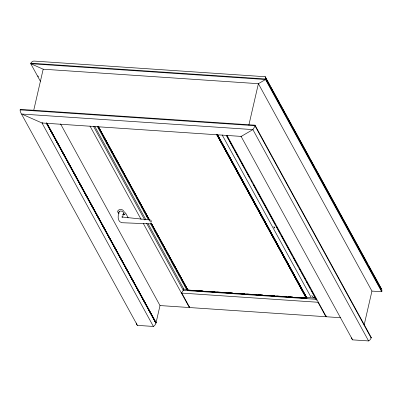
<?xml version="1.0" encoding="UTF-8"?>
<svg xmlns="http://www.w3.org/2000/svg" width="402" height="402" viewBox="0 0 402 402"><rect width="100%" height="100%" fill="white"/><g stroke="black" fill="none" stroke-linecap="round" stroke-linejoin="round"><path stroke-width="0.6" d="M240.949 136.132L352.594 339.861L368.584 340.936A4.769 4.04 -28.7 0 0 371.046 338.102L371.217 337.404L255.029 125.183L20.261 109.374L20.125 110.841L20.844 112.856L137.404 325.369L153.393 326.449A5.668 4.804 -28.7 0 0 155.916 323.258L155.74 322.896L156.087 322.595L160.006 305.555L60.551 123.901M122.545 217.437L123.525 213.181C123.69 211.236 120.233 210.447 119.419 211.467M187.734 289.721L187.679 290.113L191.322 290.36M186.362 288.792L186.503 289.234L187.498 289.108M150.956 223.035L187.97 290.259L306.264 298.224L216.562 134.273M150.036 221.618C150.333 222.406 150.725 221.718 150.021 221.628M381.408 288.747L265.225 76.727L33.884 61.064L32.693 61.335L31.271 62.41L30.763 63.712L40.396 81.304M33.662 110.595L43.185 69.199L30.763 63.712L265.536 79.521L381.724 291.741L371.94 291.083L258.391 83.691L43.185 69.199M119.399 211.326C117.801 214.593 116.957 221.597 121.776 222.713L150.901 223.889M160.006 305.555L189.352 307.535L189.548 306.681M248.868 125.087L258.391 83.691L265.536 79.521L265.486 77.013M255.029 125.183L254.27 127.394L252.883 129.6L241.21 136.409L42.004 122.992L21.698 114.032L252.883 129.6L368.584 340.936M181.82 293.093L189.744 307.56L325.911 316.731L326.107 315.877M364.096 325.183L371.94 291.093M371.217 337.404L371.101 337.916L254.913 125.695L20.14 109.887M188.161 290.078L187.97 290.259L151.237 223.045M183.905 288.691L183.483 289.566A1.467 0.548 -66.2 0 0 183.322 290.214L181.428 293.068L318.379 302.289M125.017 214.075L122.761 214.673M123.525 213.181L123.223 213.301M125.032 214.03L122.826 214.562M42.768 122.791L42.004 122.992L153.393 326.449M30.884 63.199L265.652 79.008L381.84 291.229L381.724 291.741L381.875 291.043A4.769 4.04 -28.7 0 0 381.011 288.209M187.684 289.465L183.93 289.214L148.082 223.738M307.118 297.51L315.153 298.053M188.071 290.058L191.262 290.269M193.709 290.425L196.879 290.646M199.945 290.847L203.121 291.068M205.618 291.234L208.754 291.45M211.794 291.641L215.02 291.872M217.477 292.033L221.185 292.274M223.643 292.44L226.924 292.676M229.431 292.842L232.562 293.053M235.492 293.239L238.828 293.475M241.336 293.646L244.893 293.872M247.441 294.048L250.737 294.279M253.245 294.445L256.808 294.681M259.305 294.847L262.988 295.088M265.149 295.249L268.908 295.5M271.415 295.671L274.551 295.882M277.274 296.053L280.531 296.279M283.325 296.475L286.696 296.686M289.269 296.867L292.721 297.103M295.229 297.274L298.631 297.495M301.128 297.666L304.791 297.902M192.568 290.44L196.945 290.736M198.673 290.827L203.085 291.093M204.452 291.244L208.829 291.535M210.573 291.631L215.08 291.958M216.331 292.043L220.708 292.334M222.582 292.465L226.959 292.756M228.21 292.842L232.587 293.138M234.466 293.264L238.843 293.555M240.094 293.641L244.471 293.937M246.346 294.063L250.722 294.359M252.526 294.455L256.973 294.777M258.225 294.862L262.601 295.158M264.426 295.259L268.858 295.581M270.109 295.661L274.496 295.902M276.325 296.058L280.707 296.354M281.988 296.465L286.395 296.701M288.219 296.857L292.661 297.123M293.867 297.264L298.792 297.555M300.118 297.686L304.56 297.927M305.746 298.063L306.997 298.148L217.296 134.303M187.99 290.204L306.294 298.168M340.66 317.721L326.298 316.756L226.924 135.248M150.514 220.025L121.67 216.969M315.258 298.063L313.163 297.219L311.716 295.565M123.806 211.271C122.102 207.512 114.746 210.326 119.002 213.281M118.987 213.145L117.836 211.904M124.223 211.693L126.198 213.975L128.143 217.949M265.064 76.631L266.571 79.38M267.174 80.48L270.189 85.988M270.792 87.088L272.601 90.39M273.199 91.49L279.832 103.595M280.435 104.696L282.239 107.997M282.842 109.103L284.651 112.404M285.254 113.505L287.063 116.806M287.666 117.907L289.47 121.208M290.073 122.308L291.882 125.61M292.485 126.71L309.962 158.634M310.565 159.735L312.374 163.036M312.977 164.137L314.781 167.438M315.384 168.538L317.193 171.84M317.796 172.94L340.092 213.668M340.695 214.768L342.504 218.07M343.107 219.17L367.815 264.3M368.418 265.4L380.769 287.968M258.536 193.553L259.139 194.653M264.561 204.558L265.164 205.658M274.199 222.16L274.802 223.261M276.611 226.562L277.214 227.663M279.018 230.964L279.621 232.065M281.43 235.366L282.033 236.466M304.324 277.184L304.927 278.284M306.731 281.586L307.334 282.686M317.987 302.264L325.911 316.731M227.11 136.444L228.914 139.745M229.517 140.846L231.326 144.147M231.929 145.248L233.738 148.549M234.336 149.65L236.145 152.951M236.748 154.051L238.557 157.353M239.16 158.453L240.964 161.755M241.567 162.855L243.376 166.157M243.979 167.257L244.582 168.358M245.185 169.458L245.788 170.559M246.386 171.659L246.989 172.759M247.592 173.86L248.195 174.96M248.798 176.061L249.401 177.161M251.21 180.463L251.813 181.563M253.617 184.865L254.22 185.965M254.823 187.066L256.632 190.367M257.235 191.468L259.039 194.769M259.642 195.869L275.606 225.03M276.209 226.13L278.018 229.431M278.621 230.532L280.43 233.833M281.033 234.934L292.48 255.843M293.078 256.943L298.505 266.848M299.103 267.948L300.912 271.249M301.515 272.35L303.324 275.651M303.927 276.752L305.731 280.053M306.334 281.154L308.143 284.455M308.746 285.556L310.55 288.857M311.153 289.958L316.273 299.314L183.312 290.36L146.559 223.231M226.306 135.449L316.595 300.374M273.943 226.813L274.616 227.984M273.943 226.874L274.546 227.974M222.195 134.966L310.867 296.922M217.251 134.323L306.917 298.103M217.15 134.394L306.746 298.043M217.105 134.444L306.666 298.028M217.055 134.499L306.585 298.028M216.964 134.62L306.44 298.053M216.924 134.685L306.379 298.083M216.588 134.203L306.329 298.118M150.881 220.291L151.619 221.638M98.209 126.163L149.735 220.351M98.148 126.339L149.338 219.743M151.142 223.04L187.824 290.038M98.063 126.298L149.217 219.728M151.323 223.577L187.729 290.078M97.977 126.268L149.454 220.286M104.083 138.152L104.686 139.253M106.495 142.559L107.103 143.66M108.912 146.966L109.515 148.072M111.324 151.373L111.927 152.479M113.736 155.78L114.339 156.886M116.148 160.187L116.751 161.292M124.595 175.614L125.198 176.714M134.243 193.241L134.846 194.342M136.655 197.648L137.263 198.749M139.072 202.055L139.675 203.156M141.484 206.462L142.087 207.563M143.896 210.869L144.499 211.97M146.308 215.276L146.911 216.382M154.755 230.703L155.358 231.803M157.167 235.11L157.77 236.21M164.403 248.33L165.006 249.431M166.82 252.737L167.423 253.838M169.232 257.144L169.835 258.245M171.644 261.551L172.247 262.652M172.85 263.757L174.659 267.059M176.468 270.365L177.071 271.466M178.88 274.772L179.483 275.872M181.292 279.179L181.9 280.284M182.503 281.385L183.106 282.485M184.915 285.792L185.518 286.892M97.229 126.273L148.444 219.819M150.554 223.668L186.402 289.154M94.766 126.354L145.976 219.889M93.54 126.389L144.75 219.929M89.978 126.027L141.117 219.437M143.223 223.281L189.352 307.535M37.803 75.842L38.406 76.943M46.989 123.324L156.061 322.665M46.939 123.419L156.016 322.736M46.843 123.484L155.961 322.796M46.456 122.957L155.896 322.841M46.366 122.957L155.946 323.138M46.315 122.952L155.78 322.886M352.594 339.861A5.668 4.804 -28.7 0 1 351.609 337.796M137.404 325.369A4.769 4.04 -28.7 0 1 136.273 322.992"/></g></svg>
